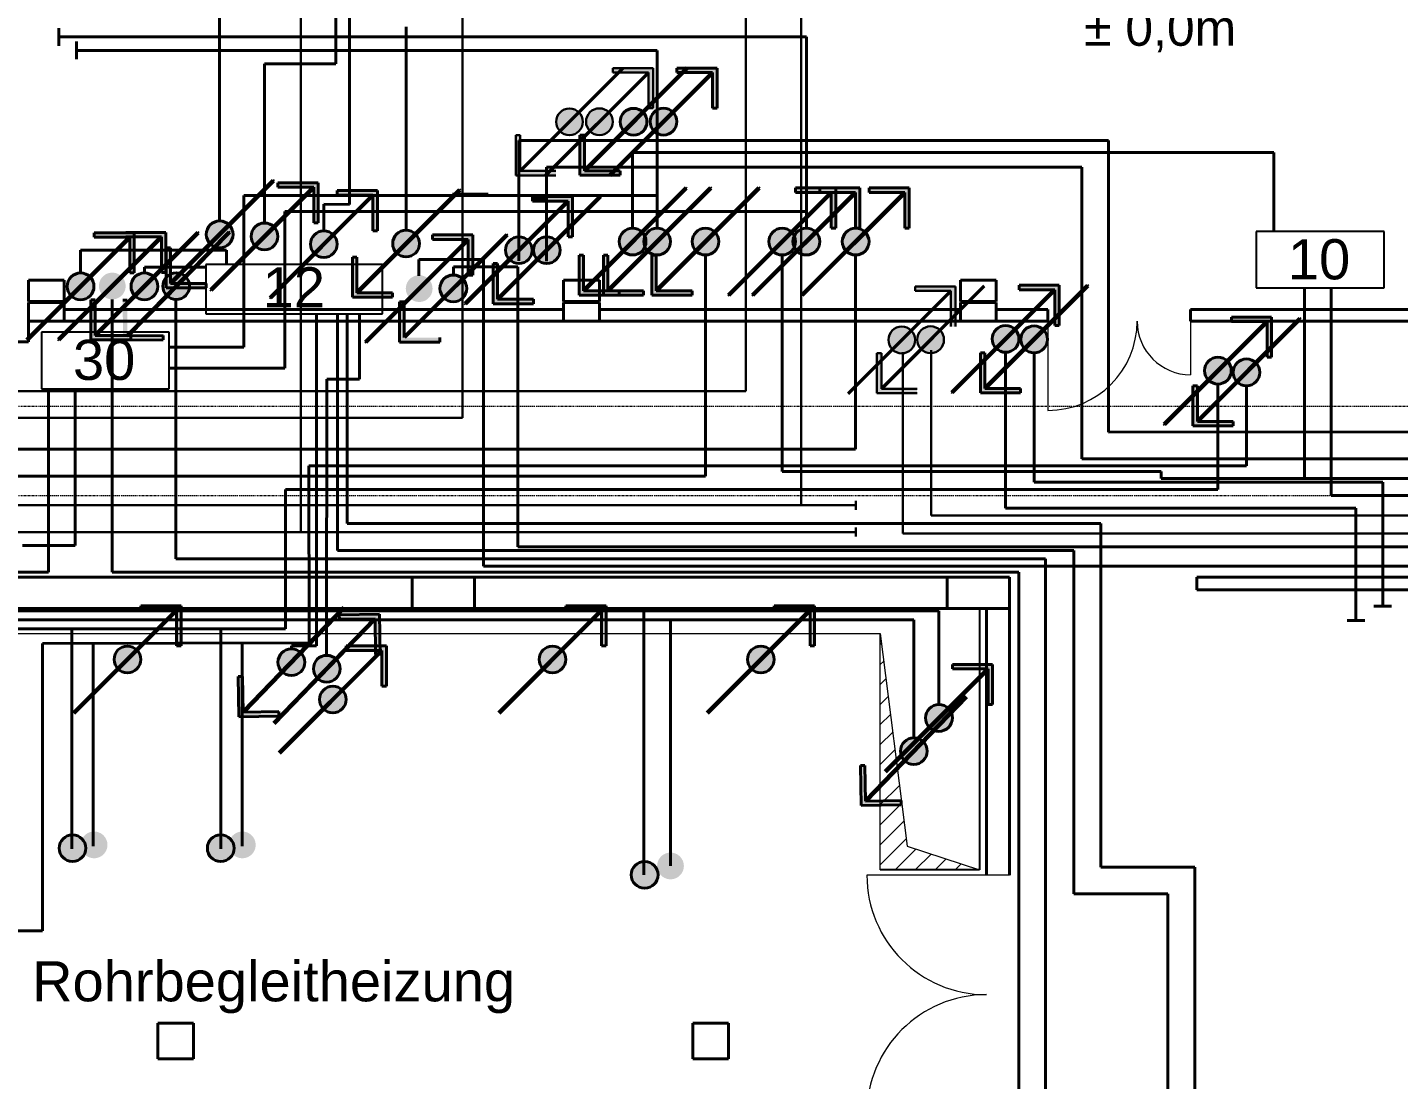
# Model space of a CAD drawing. Header units: millimetres. Extents: x 10546 to 220412, y -33380 to 110888.
# Drawn here: x 166350 to 181723, y 64345 to 76141 of the extents above; entities that cross this region are included whole.
import ezdxf

# ---------------------------------------------------------------- set-up
doc = ezdxf.new("R2010")
doc.units = ezdxf.units.MM
doc.linetypes.add('ACAD_ISO03W100', pattern=[30, 12, -18])
for name, color, linetype, lineweight in [('A03_Türen', 253, 'Continuous', 20), ('A0_Grundriß', 7, 'Continuous', 40), ('A0_Grundriß_Versorgungskanal', 253, 'Continuous', 20), ('Heiz Wasser +35 Prozess R', 30, 'Continuous', 40), ('Heiz Wasser +45 Prozess V', 1, 'Continuous', 40), ('Heiz Wasser +50 -Heizkörper Rücklauff', 241, 'Continuous', 30), ('Heiz Wasser +60 -Heizkörper Vorlauf', 6, 'Continuous', 30), ('Heiz Wasser +70 Klima R (luftung)', 242, 'Continuous', 40), ('Heiz Wasser +70 Prozess R', 242, 'Continuous', 40), ('Heiz Wasser +90 Klima V (luftung)', 22, 'Continuous', 40), ('Heiz Wasser +90 Prozess V', 41, 'Continuous', 40)]:
    doc.layers.add(name, color=color, linetype=linetype, lineweight=lineweight)
doc.layers.add('A06_Text', color=7, linetype='Continuous')
doc.styles.get("Standard").update_dxf_attribs({"font": 'arial.ttf'})

msp = doc.modelspace()

# ---------------------------------------------------------------- hatches: boundary and pattern name
at = {"layer": 'Heiz Wasser +35 Prozess R'}
h = msp.add_hatch(color=256, dxfattribs=at)
h.dxf.hatch_style = 1
h.paths.add_polyline_path([(169572, 73600, -0.023583), (169562, 73610), (169067, 73115), (169077, 73105)])
h.paths.add_polyline_path([(170274, 74312), (169824, 74312), (169824, 74262), (170224, 74262), (170224, 73862), (170274, 73862)])
h.paths.add_polyline_path([(170224, 74262), (170214, 74262), (169774, 73822, -0.023583), (169784, 73812), (170224, 74252)])
h = msp.add_hatch(color=256, dxfattribs=at)
h.dxf.hatch_style = 1
h.paths.add_polyline_path([(167200, 73131, -0.023583), (167190, 73141), (166695, 72646), (166705, 72636)])
h.paths.add_polyline_path([(167852, 73793), (167852, 73393), (167902, 73393), (167902, 73843), (167452, 73843), (167452, 73793)])
h.paths.add_polyline_path([(167842, 73793), (167402, 73353, -0.023583), (167412, 73343), (167852, 73783), (167852, 73793)])
h = msp.add_hatch(color=256, dxfattribs=at)
h.dxf.hatch_style = 1
h.paths.add_polyline_path([(169823, 73711, 0.198912), (169779, 73817), (169567, 73605, 0.668179)])
h.paths.add_polyline_path([(169779, 73817, 0.668179), (169523, 73711, 0.198912), (169567, 73605)])
h = msp.add_hatch(color=256, dxfattribs=at)
h.dxf.hatch_style = 1
h.paths.add_polyline_path([(170641, 73102, -0.023583), (170631, 73112), (170136, 72617), (170146, 72607)])
h.paths.add_polyline_path([(171293, 73764), (171293, 73364), (171343, 73364), (171343, 73814), (170893, 73814), (170893, 73764)])
h.paths.add_polyline_path([(171283, 73764), (170843, 73324, -0.023583), (170853, 73314), (171293, 73754), (171293, 73764)])
h = msp.add_hatch(color=256, dxfattribs=at)
h.dxf.hatch_style = 1
h.paths.add_polyline_path([(167451, 73242, 0.198912), (167407, 73348), (167195, 73136, 0.668179)])
h.paths.add_polyline_path([(167407, 73348, 0.668179), (167151, 73242, 0.198912), (167195, 73136)])
h = msp.add_hatch(color=256, dxfattribs=at)
h.dxf.hatch_style = 1
h.paths.add_polyline_path([(170892, 73213, 0.198912), (170848, 73319), (170636, 73107, 0.668179)])
h.paths.add_polyline_path([(170848, 73319, 0.668179), (170592, 73213, 0.198912), (170636, 73107)])
h = msp.add_hatch(color=256, dxfattribs=at)
h.dxf.hatch_style = 1
h.paths.add_polyline_path([(179597, 72182, -0.023583), (179587, 72192), (179092, 71697), (179102, 71687)])
h.paths.add_polyline_path([(180249, 72844), (180249, 72444), (180299, 72444), (180299, 72894), (179849, 72894), (179849, 72844)])
h.paths.add_polyline_path([(180239, 72844), (179799, 72404, -0.023583), (179809, 72394), (180249, 72834), (180249, 72844)])
h = msp.add_hatch(color=256, dxfattribs=at)
h.dxf.hatch_style = 1
h.paths.add_polyline_path([(179848, 72293, 0.198912), (179804, 72399), (179592, 72187, 0.668179)])
h.paths.add_polyline_path([(179804, 72399, 0.668179), (179548, 72293, 0.198912), (179592, 72187)])
h = msp.add_hatch(color=256, dxfattribs=at)
h.dxf.hatch_style = 1
h.paths.add_polyline_path([(167370, 68944, -0.023583), (167360, 68954), (166865, 68459), (166875, 68449)])
h.paths.add_polyline_path([(168022, 69606), (168022, 69206), (168072, 69206), (168072, 69656), (167622, 69656), (167622, 69606)])
h.paths.add_polyline_path([(168012, 69606), (167572, 69166, -0.023583), (167582, 69156), (168022, 69596), (168022, 69606)])
h = msp.add_hatch(color=256, dxfattribs=at)
h.dxf.hatch_style = 1
h.paths.add_polyline_path([(172137, 68944, -0.023583), (172127, 68954), (171631, 68459), (171641, 68449)])
h.paths.add_polyline_path([(172788, 69606), (172788, 69206), (172838, 69206), (172838, 69656), (172388, 69656), (172388, 69606)])
h.paths.add_polyline_path([(172778, 69606), (172338, 69166, -0.023583), (172348, 69156), (172788, 69596), (172788, 69606)])
h = msp.add_hatch(color=256, dxfattribs=at)
h.dxf.hatch_style = 1
h.paths.add_polyline_path([(174472, 68944, -0.023583), (174462, 68954), (173967, 68459), (173977, 68449)])
h.paths.add_polyline_path([(175124, 69606), (175124, 69206), (175174, 69206), (175174, 69656), (174724, 69656), (174724, 69606)])
h.paths.add_polyline_path([(175114, 69606), (174674, 69166, -0.023583), (174684, 69156), (175124, 69596), (175124, 69606)])
h = msp.add_hatch(color=256, dxfattribs=at)
h.dxf.hatch_style = 1
h.paths.add_polyline_path([(169408, 69137, -0.023583), (169418, 69127), (169905, 69631), (169894, 69641)])
h.paths.add_polyline_path([(168768, 68464), (168761, 68864), (168711, 68863), (168719, 68413), (169169, 68421), (169168, 68471)])
h.paths.add_polyline_path([(168778, 68464), (169210, 68912, -0.023583), (169200, 68922), (168768, 68474), (168768, 68464)])
h = msp.add_hatch(color=256, dxfattribs=at)
h.dxf.hatch_style = 1
h.paths.add_polyline_path([(167621, 69055, 0.198912), (167577, 69161), (167365, 68949, 0.668179)])
h.paths.add_polyline_path([(167577, 69161, 0.668179), (167321, 69055, 0.198912), (167365, 68949)])
h = msp.add_hatch(color=256, dxfattribs=at)
h.dxf.hatch_style = 1
h.paths.add_polyline_path([(169673, 68495, -0.023583), (169663, 68505), (169168, 68010), (169178, 68000)])
h.paths.add_polyline_path([(170325, 69157), (170325, 68757), (170375, 68757), (170375, 69207), (169925, 69207), (169925, 69157)])
h.paths.add_polyline_path([(170315, 69157), (169875, 68717, -0.023583), (169885, 68707), (170325, 69147), (170325, 69157)])
h = msp.add_hatch(color=256, dxfattribs=at)
h.dxf.hatch_style = 1
h.paths.add_polyline_path([(172387, 69055, 0.198912), (172344, 69161), (172131, 68949, 0.668179)])
h.paths.add_polyline_path([(172344, 69161, 0.668179), (172087, 69055, 0.198912), (172131, 68949)])
h = msp.add_hatch(color=256, dxfattribs=at)
h.dxf.hatch_style = 1
h.paths.add_polyline_path([(174723, 69055, 0.198912), (174679, 69161), (174467, 68949, 0.668179)])
h.paths.add_polyline_path([(174679, 69161, 0.668179), (174423, 69055, 0.198912), (174467, 68949)])
h = msp.add_hatch(color=256, dxfattribs=at)
h.dxf.hatch_style = 1
h.paths.add_polyline_path([(169159, 69022, 0.198912), (169205, 68917), (169413, 69132, 0.668179)])
h.paths.add_polyline_path([(169205, 68917, 0.668179), (169459, 69027, 0.198912), (169413, 69132)])
h = msp.add_hatch(color=256, dxfattribs=at)
h.dxf.hatch_style = 1
h.paths.add_polyline_path([(176469, 68288, -0.023583), (176459, 68298), (175964, 67803), (175974, 67793)])
h.paths.add_polyline_path([(177121, 68950), (177121, 68550), (177171, 68550), (177171, 69000), (176721, 69000), (176721, 68950)])
h.paths.add_polyline_path([(177111, 68950), (176671, 68510, -0.023583), (176681, 68500), (177121, 68940), (177121, 68950)])
h = msp.add_hatch(color=256, dxfattribs=at)
h.dxf.hatch_style = 1
h.paths.add_polyline_path([(169924, 68606, 0.198912), (169880, 68712), (169668, 68500, 0.668179)])
h.paths.add_polyline_path([(169880, 68712, 0.668179), (169624, 68606, 0.198912), (169668, 68500)])
h = msp.add_hatch(color=256, dxfattribs=at)
h.dxf.hatch_style = 1
h.paths.add_polyline_path([(176720, 68399, 0.198912), (176676, 68505), (176464, 68293, 0.668179)])
h.paths.add_polyline_path([(176676, 68505, 0.668179), (176420, 68399, 0.198912), (176464, 68293)])
h = msp.add_hatch(color=256, dxfattribs=at)
h.dxf.hatch_style = 1
h.paths.add_polyline_path([(166705, 66939, 0.198912), (166749, 66833), (166961, 67045, 0.668179)])
h.paths.add_polyline_path([(166749, 66833, 0.668179), (167005, 66939, 0.198912), (166961, 67045)])
h = msp.add_hatch(color=256, dxfattribs=at)
h.dxf.hatch_style = 1
h.paths.add_polyline_path([(168367, 66939, 0.198912), (168411, 66833), (168623, 67045, 0.668179)])
h.paths.add_polyline_path([(168411, 66833, 0.668179), (168667, 66939, 0.198912), (168623, 67045)])
h = msp.add_hatch(color=256, dxfattribs=at)
h.dxf.hatch_style = 1
h.paths.add_polyline_path([(173120, 66640, 0.198912), (173164, 66534), (173376, 66746, 0.668179)])
h.paths.add_polyline_path([(173164, 66534, 0.668179), (173420, 66640, 0.198912), (173376, 66746)])
at = {"layer": 'Heiz Wasser +45 Prozess V'}
h = msp.add_hatch(color=256, dxfattribs=at)
h.dxf.hatch_style = 1
h.paths.add_polyline_path([(170695, 73829, -0.023583), (170705, 73819), (171201, 74314), (171191, 74324)])
h.paths.add_polyline_path([(170044, 73167), (170044, 73567), (169994, 73567), (169994, 73117), (170444, 73117), (170444, 73167)])
h.paths.add_polyline_path([(170054, 73167), (170494, 73607, -0.023583), (170484, 73617), (170044, 73177), (170044, 73167)])
h = msp.add_hatch(color=256, dxfattribs=at)
h.dxf.hatch_style = 1
h.paths.add_polyline_path([(168118, 73352, -0.023583), (168128, 73342), (168619, 73841), (168609, 73851)])
h.paths.add_polyline_path([(167471, 72685), (167468, 73085), (167418, 73085), (167421, 72635), (167871, 72638), (167871, 72688)])
h.paths.add_polyline_path([(167481, 72685), (167918, 73129, -0.023583), (167907, 73139), (167471, 72695), (167471, 72685)])
h = msp.add_hatch(color=256, dxfattribs=at)
h.dxf.hatch_style = 1
h.paths.add_polyline_path([(170445, 73718, 0.198912), (170488, 73612), (170701, 73824, 0.668179)])
h.paths.add_polyline_path([(170488, 73612, 0.668179), (170745, 73718, 0.198912), (170701, 73824)])
h = msp.add_hatch(color=256, dxfattribs=at)
h.dxf.hatch_style = 1
h.paths.add_polyline_path([(171225, 73326, -0.023583), (171235, 73316), (171731, 73811), (171721, 73821)])
h.paths.add_polyline_path([(170523, 72614), (170973, 72614), (170973, 72664), (170573, 72664), (170573, 73064), (170523, 73064)])
h.paths.add_polyline_path([(170573, 72664), (170583, 72664), (171024, 73104, -0.023583), (171014, 73114), (170573, 72674)])
h = msp.add_hatch(color=256, dxfattribs=at)
h.dxf.hatch_style = 1
h.paths.add_polyline_path([(167868, 73239, 0.198912), (167912, 73133), (168123, 73347, 0.668179)])
h.paths.add_polyline_path([(167912, 73133, 0.668179), (168168, 73241, 0.198912), (168123, 73347)])
h = msp.add_hatch(color=256, dxfattribs=at)
h.dxf.hatch_style = 1
h.paths.add_polyline_path([(170975, 73215, 0.198912), (171018, 73109), (171231, 73321, 0.668179)])
h.paths.add_polyline_path([(171018, 73109, 0.668179), (171275, 73215, 0.198912), (171231, 73321)])
h = msp.add_hatch(color=256, dxfattribs=at)
h.dxf.hatch_style = 1
h.paths.add_polyline_path([(180119, 72385, -0.023583), (180129, 72375), (180624, 72870), (180614, 72880)])
h.paths.add_polyline_path([(179417, 71673), (179867, 71673), (179867, 71723), (179467, 71723), (179467, 72123), (179417, 72123)])
h.paths.add_polyline_path([(179467, 71723), (179477, 71723), (179917, 72163, -0.023583), (179907, 72173), (179467, 71733)])
h = msp.add_hatch(color=256, dxfattribs=at)
h.dxf.hatch_style = 1
h.paths.add_polyline_path([(179868, 72274, 0.198912), (179912, 72168), (180124, 72380, 0.668179)])
h.paths.add_polyline_path([(179912, 72168, 0.668179), (180168, 72274, 0.198912), (180124, 72380)])
h = msp.add_hatch(color=256, dxfattribs=at)
h.dxf.hatch_style = 1
h.paths.add_polyline_path([(169607, 68839, -0.023583), (169596, 68849), (169110, 68345), (169120, 68335)])
h.paths.add_polyline_path([(170247, 69512), (170254, 69112), (170304, 69113), (170296, 69563), (169846, 69555), (169847, 69505)])
h.paths.add_polyline_path([(170237, 69512), (169805, 69064, -0.023583), (169815, 69054), (170247, 69502), (170247, 69512)])
h = msp.add_hatch(color=256, dxfattribs=at)
h.dxf.hatch_style = 1
h.paths.add_polyline_path([(169856, 68954, 0.198912), (169810, 69059), (169601, 68844, 0.668179)])
h.paths.add_polyline_path([(169810, 69059, 0.668179), (169556, 68949, 0.198912), (169601, 68844)])
h = msp.add_hatch(color=256, dxfattribs=at)
h.dxf.hatch_style = 1
h.paths.add_polyline_path([(176387, 68140, -0.023583), (176397, 68130), (176884, 68634), (176873, 68643)])
h.paths.add_polyline_path([(175747, 67467), (175740, 67866), (175690, 67866), (175698, 67416), (176148, 67424), (176147, 67474)])
h.paths.add_polyline_path([(175757, 67467), (176189, 67914, -0.023583), (176179, 67924), (175747, 67477), (175747, 67467)])
h = msp.add_hatch(color=256, dxfattribs=at)
h.dxf.hatch_style = 1
h.paths.add_polyline_path([(176138, 68024, 0.198912), (176184, 67919), (176392, 68135, 0.668179)])
h.paths.add_polyline_path([(176184, 67919, 0.668179), (176438, 68030, 0.198912), (176392, 68135)])
h = msp.add_hatch(color=256, dxfattribs=at)
h.dxf.hatch_style = 1
h.paths.add_polyline_path([(166947, 66976, 0.198912), (166991, 66870), (167203, 67082, 0.668179)])
h.paths.add_polyline_path([(166991, 66870, 0.668179), (167247, 66976, 0.198912), (167203, 67082)])
h = msp.add_hatch(color=256, dxfattribs=at)
h.dxf.hatch_style = 1
h.paths.add_polyline_path([(168609, 66976, 0.198912), (168653, 66870), (168865, 67082, 0.668179)])
h.paths.add_polyline_path([(168653, 66870, 0.668179), (168909, 66976, 0.198912), (168865, 67082)])
h = msp.add_hatch(color=256, dxfattribs=at)
h.dxf.hatch_style = 1
h.paths.add_polyline_path([(173410, 66740, 0.198912), (173454, 66634), (173666, 66846, 0.668179)])
h.paths.add_polyline_path([(173454, 66634, 0.668179), (173710, 66740, 0.198912), (173666, 66846)])
at = {"layer": 'Heiz Wasser +50 -Heizkörper Rücklauff'}
h = msp.add_hatch(color=256, dxfattribs=at)
h.dxf.hatch_style = 1
h.paths.add_polyline_path([(172662, 74973, -0.023583), (172652, 74983), (172156, 74488), (172166, 74478)])
h.paths.add_polyline_path([(173364, 75685), (172914, 75685), (172914, 75635), (173314, 75635), (173314, 75235), (173364, 75235)])
h.paths.add_polyline_path([(173314, 75635), (173304, 75635), (172863, 75195, -0.023583), (172873, 75185), (173314, 75625)])
h = msp.add_hatch(color=256, dxfattribs=at)
h.dxf.hatch_style = 1
h.paths.add_polyline_path([(172913, 75084, 0.198912), (172869, 75190), (172656, 74978, 0.668179)])
h.paths.add_polyline_path([(172869, 75190, 0.668179), (172613, 75084, 0.198912), (172656, 74978)])
h = msp.add_hatch(color=256, dxfattribs=at)
h.dxf.hatch_style = 1
h.paths.add_polyline_path([(176052, 72526, -0.023583), (176042, 72536), (175547, 72041), (175557, 72031)])
h.paths.add_polyline_path([(176754, 73238), (176304, 73238), (176304, 73188), (176704, 73188), (176704, 72788), (176754, 72788)])
h.paths.add_polyline_path([(176704, 73188), (176694, 73188), (176254, 72748, -0.023583), (176264, 72738), (176704, 73178)])
h = msp.add_hatch(color=256, dxfattribs=at)
h.dxf.hatch_style = 1
h.paths.add_polyline_path([(176303, 72637, 0.198912), (176259, 72743), (176047, 72531, 0.668179)])
h.paths.add_polyline_path([(176259, 72743, 0.668179), (176003, 72637, 0.198912), (176047, 72531)])
at = {"layer": 'Heiz Wasser +60 -Heizkörper Vorlauf'}
h = msp.add_hatch(color=256, dxfattribs=at)
h.dxf.hatch_style = 1
h.paths.add_polyline_path([(172528, 75194, -0.023583), (172538, 75184), (173033, 75679), (173023, 75689)])
h.paths.add_polyline_path([(171876, 74532), (171876, 74932), (171826, 74932), (171826, 74482), (172276, 74482), (172276, 74532)])
h.paths.add_polyline_path([(171886, 74532), (172326, 74972, -0.023583), (172316, 74982), (171876, 74542), (171876, 74532)])
h = msp.add_hatch(color=256, dxfattribs=at)
h.dxf.hatch_style = 1
h.paths.add_polyline_path([(172277, 75083, 0.198912), (172321, 74977), (172533, 75189, 0.668179)])
h.paths.add_polyline_path([(172321, 74977, 0.668179), (172577, 75083, 0.198912), (172533, 75189)])
h = msp.add_hatch(color=256, dxfattribs=at)
h.dxf.hatch_style = 1
h.paths.add_polyline_path([(176577, 72751, -0.023583), (176587, 72741), (177082, 73236), (177072, 73246)])
h.paths.add_polyline_path([(175925, 72089), (175925, 72489), (175875, 72489), (175875, 72039), (176325, 72039), (176325, 72089)])
h.paths.add_polyline_path([(175935, 72089), (176375, 72529, -0.023583), (176365, 72539), (175925, 72099), (175925, 72089)])
h = msp.add_hatch(color=256, dxfattribs=at)
h.dxf.hatch_style = 1
h.paths.add_polyline_path([(176326, 72640, 0.198912), (176370, 72534), (176582, 72746, 0.668179)])
h.paths.add_polyline_path([(176370, 72534, 0.668179), (176626, 72640, 0.198912), (176582, 72746)])
at = {"layer": 'Heiz Wasser +70 Klima R (luftung)'}
h = msp.add_hatch(color=256, dxfattribs=at)
h.dxf.hatch_style = 1
h.paths.add_polyline_path([(174711, 73629, -0.023583), (174701, 73639), (174206, 73144), (174216, 73134)])
h.paths.add_polyline_path([(175363, 74291), (175363, 73891), (175413, 73891), (175413, 74341), (174963, 74341), (174963, 74291)])
h.paths.add_polyline_path([(175353, 74291), (174913, 73851, -0.023583), (174923, 73841), (175363, 74281), (175363, 74291)])
h = msp.add_hatch(color=256, dxfattribs=at)
h.dxf.hatch_style = 1
h.paths.add_polyline_path([(174982, 73629, -0.023583), (174972, 73639), (174477, 73144), (174487, 73134)])
h.paths.add_polyline_path([(175634, 74291), (175634, 73891), (175684, 73891), (175684, 74341), (175234, 74341), (175234, 74291)])
h.paths.add_polyline_path([(175624, 74291), (175184, 73851, -0.023583), (175194, 73841), (175634, 74281), (175634, 74291)])
h = msp.add_hatch(color=256, dxfattribs=at)
h.dxf.hatch_style = 1
h.paths.add_polyline_path([(175535, 73629, -0.023583), (175525, 73639), (175030, 73144), (175040, 73134)])
h.paths.add_polyline_path([(176187, 74291), (176187, 73891), (176237, 73891), (176237, 74341), (175787, 74341), (175787, 74291)])
h.paths.add_polyline_path([(176177, 74291), (175737, 73851, -0.023583), (175747, 73841), (176187, 74281), (176187, 74291)])
h = msp.add_hatch(color=256, dxfattribs=at)
h.dxf.hatch_style = 1
h.paths.add_polyline_path([(174962, 73740, 0.198912), (174918, 73846), (174706, 73634, 0.668179)])
h.paths.add_polyline_path([(174918, 73846, 0.668179), (174662, 73740, 0.198912), (174706, 73634)])
h = msp.add_hatch(color=256, dxfattribs=at)
h.dxf.hatch_style = 1
h.paths.add_polyline_path([(175233, 73740, 0.198912), (175189, 73846), (174977, 73634, 0.668179)])
h.paths.add_polyline_path([(175189, 73846, 0.668179), (174933, 73740, 0.198912), (174977, 73634)])
h = msp.add_hatch(color=256, dxfattribs=at)
h.dxf.hatch_style = 1
h.paths.add_polyline_path([(175786, 73740, 0.198912), (175742, 73846), (175530, 73634, 0.668179)])
h.paths.add_polyline_path([(175742, 73846, 0.668179), (175486, 73740, 0.198912), (175530, 73634)])
at = {"layer": 'Heiz Wasser +70 Prozess R'}
h = msp.add_hatch(color=256, dxfattribs=at)
h.dxf.hatch_style = 1
h.paths.add_polyline_path([(173380, 74974, -0.023583), (173370, 74984), (172875, 74489), (172885, 74479)])
h.paths.add_polyline_path([(174082, 75686), (173632, 75686), (173632, 75636), (174032, 75636), (174032, 75236), (174082, 75236)])
h.paths.add_polyline_path([(174032, 75636), (174022, 75636), (173582, 75196, -0.023583), (173592, 75186), (174032, 75626)])
h = msp.add_hatch(color=256, dxfattribs=at)
h.dxf.hatch_style = 1
h.paths.add_polyline_path([(173631, 75085, 0.198912), (173587, 75191), (173375, 74979, 0.668179)])
h.paths.add_polyline_path([(173587, 75191, 0.668179), (173331, 75085, 0.198912), (173375, 74979)])
h = msp.add_hatch(color=256, dxfattribs=at)
h.dxf.hatch_style = 1
h.paths.add_polyline_path([(168908, 73687, -0.023583), (168898, 73697), (168402, 73202), (168412, 73192)])
h.paths.add_polyline_path([(169609, 74399), (169159, 74399), (169159, 74349), (169559, 74349), (169559, 73949), (169609, 73949)])
h.paths.add_polyline_path([(169559, 74349), (169549, 74349), (169109, 73909, -0.023583), (169119, 73899), (169559, 74339)])
h = msp.add_hatch(color=256, dxfattribs=at)
h.dxf.hatch_style = 1
h.paths.add_polyline_path([(171759, 73533, -0.023583), (171749, 73543), (171254, 73048), (171264, 73038)])
h.paths.add_polyline_path([(172411, 74195), (172411, 73795), (172461, 73795), (172461, 74245), (172011, 74245), (172011, 74195)])
h.paths.add_polyline_path([(172401, 74195), (171961, 73755, -0.023583), (171971, 73745), (172411, 74185), (172411, 74195)])
h = msp.add_hatch(color=256, dxfattribs=at)
h.dxf.hatch_style = 1
h.paths.add_polyline_path([(169158, 73798, 0.198912), (169115, 73904), (168902, 73692, 0.668179)])
h.paths.add_polyline_path([(169115, 73904, 0.668179), (168858, 73798, 0.198912), (168902, 73692)])
h = msp.add_hatch(color=256, dxfattribs=at)
h.dxf.hatch_style = 1
h.paths.add_polyline_path([(166845, 73127, -0.023583), (166835, 73137), (166340, 72642), (166350, 72632)])
h.paths.add_polyline_path([(167497, 73789), (167497, 73389), (167547, 73389), (167547, 73839), (167097, 73839), (167097, 73789)])
h.paths.add_polyline_path([(167487, 73789), (167047, 73349, -0.023583), (167057, 73339), (167497, 73779), (167497, 73789)])
h = msp.add_hatch(color=256, dxfattribs=at)
h.dxf.hatch_style = 1
h.paths.add_polyline_path([(172010, 73644, 0.198912), (171966, 73750), (171754, 73538, 0.668179)])
h.paths.add_polyline_path([(171966, 73750, 0.668179), (171710, 73644, 0.198912), (171754, 73538)])
h = msp.add_hatch(color=256, dxfattribs=at)
h.dxf.hatch_style = 1
h.paths.add_polyline_path([(167096, 73238, 0.198912), (167052, 73344), (166840, 73132, 0.668179)])
h.paths.add_polyline_path([(167052, 73344, 0.668179), (166796, 73238, 0.198912), (166840, 73132)])
h = msp.add_hatch(color=256, dxfattribs=at)
h.dxf.hatch_style = 1
h.paths.add_polyline_path([(177216, 72538, -0.023583), (177206, 72548), (176711, 72053), (176721, 72043)])
h.paths.add_polyline_path([(177868, 73200), (177868, 72800), (177918, 72800), (177918, 73250), (177468, 73250), (177468, 73200)])
h.paths.add_polyline_path([(177858, 73200), (177418, 72760, -0.023583), (177428, 72750), (177868, 73190), (177868, 73200)])
h = msp.add_hatch(color=256, dxfattribs=at)
h.dxf.hatch_style = 1
h.paths.add_polyline_path([(177467, 72649, 0.198912), (177423, 72755), (177211, 72543, 0.668179)])
h.paths.add_polyline_path([(177423, 72755, 0.668179), (177167, 72649, 0.198912), (177211, 72543)])
at = {"layer": 'Heiz Wasser +90 Klima V (luftung)'}
h = msp.add_hatch(color=256, dxfattribs=at)
h.dxf.hatch_style = 1
h.paths.add_polyline_path([(173236, 73851, -0.023583), (173246, 73841), (173741, 74336), (173731, 74346)])
h.paths.add_polyline_path([(172534, 73139), (172984, 73139), (172984, 73189), (172584, 73189), (172584, 73589), (172534, 73589)])
h.paths.add_polyline_path([(172584, 73189), (172594, 73189), (173034, 73629, -0.023583), (173024, 73639), (172584, 73199)])
h = msp.add_hatch(color=256, dxfattribs=at)
h.dxf.hatch_style = 1
h.paths.add_polyline_path([(173511, 73851, -0.023583), (173521, 73841), (174016, 74336), (174006, 74346)])
h.paths.add_polyline_path([(172809, 73139), (173259, 73139), (173259, 73189), (172859, 73189), (172859, 73589), (172809, 73589)])
h.paths.add_polyline_path([(172859, 73189), (172869, 73189), (173310, 73629, -0.023583), (173300, 73639), (172859, 73199)])
h = msp.add_hatch(color=256, dxfattribs=at)
h.dxf.hatch_style = 1
h.paths.add_polyline_path([(174053, 73851, -0.023583), (174063, 73841), (174558, 74336), (174548, 74346)])
h.paths.add_polyline_path([(173351, 73139), (173801, 73139), (173801, 73189), (173401, 73189), (173401, 73589), (173351, 73589)])
h.paths.add_polyline_path([(173401, 73189), (173411, 73189), (173851, 73629, -0.023583), (173841, 73639), (173401, 73199)])
h = msp.add_hatch(color=256, dxfattribs=at)
h.dxf.hatch_style = 1
h.paths.add_polyline_path([(172985, 73740, 0.198912), (173029, 73634), (173241, 73846, 0.668179)])
h.paths.add_polyline_path([(173029, 73634, 0.668179), (173285, 73740, 0.198912), (173241, 73846)])
h = msp.add_hatch(color=256, dxfattribs=at)
h.dxf.hatch_style = 1
h.paths.add_polyline_path([(173260, 73740, 0.198912), (173304, 73634), (173517, 73846, 0.668179)])
h.paths.add_polyline_path([(173304, 73634, 0.668179), (173560, 73740, 0.198912), (173517, 73846)])
h = msp.add_hatch(color=256, dxfattribs=at)
h.dxf.hatch_style = 1
h.paths.add_polyline_path([(173802, 73740, 0.198912), (173846, 73634), (174058, 73846, 0.668179)])
h.paths.add_polyline_path([(173846, 73634, 0.668179), (174102, 73740, 0.198912), (174058, 73846)])
at = {"layer": 'Heiz Wasser +90 Prozess V'}
h = msp.add_hatch(color=256, dxfattribs=at)
h.dxf.hatch_style = 1
h.paths.add_polyline_path([(173247, 75195, -0.023583), (173257, 75185), (173752, 75680), (173742, 75690)])
h.paths.add_polyline_path([(172595, 74533), (172595, 74933), (172545, 74933), (172545, 74483), (172995, 74483), (172995, 74533)])
h.paths.add_polyline_path([(172605, 74533), (173045, 74973, -0.023583), (173035, 74983), (172595, 74543), (172595, 74533)])
h = msp.add_hatch(color=256, dxfattribs=at)
h.dxf.hatch_style = 1
h.paths.add_polyline_path([(172996, 75084, 0.198912), (173040, 74978), (173252, 75190, 0.668179)])
h.paths.add_polyline_path([(173040, 74978, 0.668179), (173296, 75084, 0.198912), (173252, 75190)])
h = msp.add_hatch(color=256, dxfattribs=at)
h.dxf.hatch_style = 1
h.paths.add_polyline_path([(168606, 73932, -0.023583), (168616, 73922), (169111, 74417), (169101, 74427)])
h.paths.add_polyline_path([(167954, 73270), (167954, 73670), (167904, 73670), (167904, 73220), (168354, 73220), (168354, 73270)])
h.paths.add_polyline_path([(167964, 73270), (168404, 73710, -0.023583), (168394, 73720), (167954, 73280), (167954, 73270)])
h = msp.add_hatch(color=256, dxfattribs=at)
h.dxf.hatch_style = 1
h.paths.add_polyline_path([(172274, 73755, -0.023583), (172284, 73745), (172779, 74240), (172769, 74250)])
h.paths.add_polyline_path([(171572, 73043), (172022, 73043), (172022, 73093), (171622, 73093), (171622, 73493), (171572, 73493)])
h.paths.add_polyline_path([(171622, 73093), (171632, 73093), (172072, 73534, -0.023583), (172062, 73544), (171622, 73103)])
h = msp.add_hatch(color=256, dxfattribs=at)
h.dxf.hatch_style = 1
h.paths.add_polyline_path([(168355, 73821, 0.198912), (168399, 73715), (168611, 73927, 0.668179)])
h.paths.add_polyline_path([(168399, 73715, 0.668179), (168655, 73821, 0.198912), (168611, 73927)])
h = msp.add_hatch(color=256, dxfattribs=at)
h.dxf.hatch_style = 1
h.paths.add_polyline_path([(167762, 73349, -0.023583), (167772, 73339), (168267, 73834), (168257, 73844)])
h.paths.add_polyline_path([(167110, 72687), (167110, 73087), (167060, 73087), (167060, 72637), (167510, 72637), (167510, 72687)])
h.paths.add_polyline_path([(167120, 72687), (167560, 73127, -0.023583), (167550, 73137), (167110, 72697), (167110, 72687)])
h = msp.add_hatch(color=256, dxfattribs=at)
h.dxf.hatch_style = 1
h.paths.add_polyline_path([(172023, 73644, 0.198912), (172067, 73538), (172279, 73751, 0.668179)])
h.paths.add_polyline_path([(172067, 73538, 0.668179), (172323, 73644, 0.198912), (172279, 73751)])
h = msp.add_hatch(color=256, dxfattribs=at)
h.dxf.hatch_style = 1
h.paths.add_polyline_path([(167511, 73238, 0.198912), (167555, 73132), (167767, 73344, 0.668179)])
h.paths.add_polyline_path([(167555, 73132, 0.668179), (167811, 73238, 0.198912), (167767, 73344)])
h = msp.add_hatch(color=256, dxfattribs=at)
h.dxf.hatch_style = 1
h.paths.add_polyline_path([(177738, 72755, -0.023583), (177748, 72745), (178243, 73240), (178233, 73250)])
h.paths.add_polyline_path([(177036, 72043), (177486, 72043), (177486, 72093), (177086, 72093), (177086, 72493), (177036, 72493)])
h.paths.add_polyline_path([(177086, 72093), (177096, 72093), (177536, 72533, -0.023583), (177526, 72543), (177086, 72103)])
h = msp.add_hatch(color=256, dxfattribs=at)
h.dxf.hatch_style = 1
h.paths.add_polyline_path([(177487, 72644, 0.198912), (177531, 72538), (177743, 72750, 0.668179)])
h.paths.add_polyline_path([(177531, 72538, 0.668179), (177787, 72644, 0.198912), (177743, 72750)])

# ---------------------------------------------------------------- linework, layer by layer
at = {"layer": 'A03_Türen'}
for p, q in [((177792, 72977), (177792, 71847)), ((179392, 72977), (179392, 72247)), ((177362, 66637), (175762, 66637))]:
    msp.add_line(p, q, dxfattribs=at)
for centre, radius, start, end in [((177792, 72847), 1000, 270, 0), ((179392, 72847), 600, 180, 270), ((177102, 66637), 1340, 180, 270), ((177102, 63957), 1340, 90, 180)]:
    msp.add_arc(centre, radius, start, end, dxfattribs=at)
at = {"layer": 'A06_Text'}
for p, q in [((181561, 73854), (180128, 73854)), ((180128, 73854), (180128, 73220)), ((181561, 73220), (181561, 73854)), ((170332, 73484), (168351, 73484)), ((168351, 73484), (168351, 72929)), ((170332, 72929), (170332, 73484)), ((180128, 73220), (181561, 73220)), ((168351, 72929), (170332, 72929)), ((167939, 72726), (166506, 72726)), ((166506, 72726), (166506, 72091)), ((167939, 72091), (167939, 72726)), ((166506, 72091), (167939, 72091))]:
    msp.add_line(p, q, dxfattribs=at)
at = {"layer": 'A0_Grundriß'}
for p, q in [((166762, 73307), (166362, 73307)), ((166362, 73307), (166362, 73067)), ((166762, 73067), (166762, 73307)), ((172762, 73307), (172362, 73307)), ((172362, 73307), (172362, 73067)), ((172762, 73067), (172762, 73307)), ((177212, 73307), (176812, 73307)), ((176812, 73307), (176812, 73067)), ((177212, 73067), (177212, 73307)), ((166362, 73067), (166762, 73067)), ((166762, 73057), (166362, 73057)), ((166362, 73057), (166362, 72847)), ((166762, 72847), (166762, 73057)), ((172362, 73067), (172762, 73067)), ((172762, 73057), (172362, 73057)), ((172362, 73057), (172362, 72847)), ((172762, 72847), (172762, 73057)), ((176812, 73067), (177212, 73067)), ((177212, 73057), (176812, 73057)), ((176812, 73057), (176812, 72847)), ((177212, 72847), (177212, 73057)), ((166762, 72977), (172362, 72977)), ((172762, 72977), (176812, 72977)), ((177212, 72977), (177792, 72977)), ((177792, 72977), (177792, 72847)), ((179392, 72977), (182812, 72977)), ((179392, 72977), (179392, 72847)), ((166362, 72617), (166362, 72847)), ((166362, 72847), (166762, 72847)), ((166762, 72847), (177792, 72847)), ((172362, 72847), (172762, 72847)), ((176812, 72847), (177212, 72847)), ((179392, 72847), (191262, 72847)), ((166362, 72617), (160312, 72617)), ((176662, 69977), (156762, 69977)), ((171362, 69977), (170662, 69977)), ((170662, 69977), (170662, 69627)), ((171362, 69627), (171362, 69977)), ((177362, 69977), (176662, 69977)), ((176662, 69977), (176662, 69627)), ((177362, 69627), (177362, 69977)), ((179462, 69977), (179462, 69837)), ((188812, 69977), (179462, 69977)), ((179462, 69837), (182662, 69837)), ((159422, 69627), (176662, 69627)), ((170662, 69627), (171362, 69627)), ((176662, 69627), (177362, 69627)), ((177102, 69627), (177102, 66637)), ((177362, 69627), (177362, 66637)), ((168212, 64977), (167812, 64977)), ((167812, 64977), (167812, 64577)), ((168212, 64577), (168212, 64977)), ((174212, 64977), (173812, 64977)), ((173812, 64977), (173812, 64577)), ((174212, 64577), (174212, 64977)), ((167812, 64577), (168212, 64577)), ((173812, 64577), (174212, 64577))]:
    msp.add_line(p, q, dxfattribs=at)
at = {"layer": 'A0_Grundriß', "color": 253, "lineweight": 25}
for p, q in [((177024, 69627), (177024, 66695)), ((177024, 66695), (175912, 66695))]:
    msp.add_line(p, q, dxfattribs=at)
at = {"layer": 'A0_Grundriß', "color": 253, "lineweight": 15}
for p, q in [((158222, 69347), (175912, 69347)), ((175912, 66695), (175912, 69347)), ((175912, 69347), (176213, 66962)), ((176213, 66962), (177024, 66695))]:
    msp.add_line(p, q, dxfattribs=at)
at = {"layer": 'A0_Grundriß', "color": 253, "linetype": 'Continuous', "lineweight": 15}
for p, q in [((175912, 69223), (175926, 69237)), ((175912, 68998), (175951, 69037)), ((175912, 68774), (175976, 68838)), ((175912, 68549), (176001, 68639)), ((175912, 68325), (176026, 68439)), ((175912, 68100), (176052, 68240)), ((175912, 67876), (176077, 68041)), ((175912, 67651), (176102, 67841)), ((175912, 67427), (176127, 67642)), ((175912, 67202), (176152, 67443)), ((175912, 66978), (176178, 67244)), ((175912, 66753), (176203, 67044)), ((176078, 66695), (176312, 66929)), ((176303, 66695), (176481, 66873)), ((176527, 66695), (176650, 66818)), ((176752, 66695), (176819, 66762)), ((176976, 66695), (176988, 66707))]:
    msp.add_line(p, q, dxfattribs=at)
at = {"layer": 'A0_Grundriß_Versorgungskanal', "linetype": 'ACAD_ISO03W100', "ltscale": 0.3}
for p, q in [((183667, 71890), (133228, 71890)), ((183667, 70890), (133045, 70890))]:
    msp.add_line(p, q, dxfattribs=at)
at = {"layer": 'Heiz Wasser +35 Prozess R'}
for p, q in [((169961, 74157), (169961, 76461)), ((170214, 74262), (169067, 73115)), ((170274, 74312), (169824, 74312)), ((169824, 74262), (169824, 74312)), ((169824, 74262), (170224, 74262)), ((170224, 73862), (170224, 74262)), ((170274, 74312), (170274, 73862)), ((170224, 74252), (169077, 73105)), ((169673, 73861), (169673, 74158)), ((169673, 74158), (169961, 74157)), ((167902, 73843), (167452, 73843)), ((167902, 73843), (167902, 73393)), ((170274, 73862), (170224, 73862)), ((171343, 73814), (170893, 73814)), ((170893, 73764), (170893, 73814)), ((171343, 73814), (171343, 73364)), ((167842, 73793), (166695, 72646)), ((167852, 73783), (166705, 72636)), ((167452, 73793), (167852, 73793)), ((167852, 73393), (167852, 73793)), ((171283, 73764), (170136, 72617)), ((171293, 73754), (170146, 72607)), ((170893, 73764), (171293, 73764)), ((171293, 73364), (171293, 73764)), ((170739, 73357), (170739, 73539)), ((170739, 73539), (171465, 73539)), ((171465, 73539), (171465, 70100)), ((167902, 73393), (167852, 73393)), ((171343, 73364), (171293, 73364)), ((180969, 70892), (180967, 73220)), ((167299, 73092), (167299, 70033)), ((169067, 73115), (169077, 73105)), ((169590, 69208), (169590, 72929)), ((169827, 72929), (169827, 70278)), ((180299, 72894), (179849, 72894)), ((179849, 72844), (179849, 72894)), ((180299, 72894), (180299, 72444)), ((180239, 72844), (179092, 71697)), ((180249, 72834), (179102, 71687)), ((179849, 72844), (180249, 72844)), ((180249, 72444), (180249, 72844)), ((166695, 72646), (166705, 72636)), ((170136, 72617), (170146, 72607)), ((180299, 72444), (180249, 72444)), ((179698, 72143), (179698, 70961)), ((166585, 70033), (166585, 72091)), ((179092, 71697), (179102, 71687)), ((179698, 70961), (169244, 70961)), ((169244, 70961), (169244, 69400)), ((187739, 70892), (180969, 70892)), ((178084, 70278), (169827, 70278)), ((178084, 66427), (178084, 70278)), ((166585, 70033), (165994, 70033)), ((167299, 70033), (177466, 70033)), ((186539, 70100), (171465, 70100)), ((177466, 46541), (177466, 70033)), ((168072, 69656), (167622, 69656)), ((167622, 69606), (167622, 69656)), ((168072, 69656), (168072, 69206)), ((172838, 69656), (172388, 69656)), ((172388, 69606), (172388, 69656)), ((172838, 69656), (172838, 69206)), ((175174, 69656), (174724, 69656)), ((174724, 69606), (174724, 69656)), ((175174, 69656), (175174, 69206)), ((176570, 69600), (163970, 69600)), ((168012, 69606), (166865, 68459)), ((168022, 69596), (166875, 68449)), ((167622, 69606), (168022, 69606)), ((168022, 69206), (168022, 69606)), ((168768, 68474), (169894, 69641)), ((168778, 68464), (169905, 69631)), ((172778, 69606), (171631, 68459)), ((172788, 69596), (171641, 68449)), ((172388, 69606), (172788, 69606)), ((172788, 69206), (172788, 69606)), ((173260, 66640), (173260, 69600)), ((175114, 69606), (173967, 68459)), ((175124, 69596), (173977, 68449)), ((174724, 69606), (175124, 69606)), ((175124, 69206), (175124, 69606)), ((176570, 68549), (176570, 69600)), ((169244, 69400), (165726, 69400)), ((166848, 69400), (166848, 66930)), ((168519, 69400), (168519, 66930)), ((168072, 69206), (168022, 69206)), ((169311, 69166), (169311, 69208)), ((169311, 69208), (169590, 69208)), ((170375, 69207), (169925, 69207)), ((169925, 69157), (169925, 69207)), ((170375, 69207), (170375, 68757)), ((172838, 69206), (172788, 69206)), ((175174, 69206), (175124, 69206)), ((170315, 69157), (169168, 68010)), ((170325, 69147), (169178, 68000)), ((169925, 69157), (170325, 69157)), ((170325, 68757), (170325, 69157)), ((177111, 68950), (175964, 67803)), ((177121, 68940), (175974, 67793)), ((177171, 69000), (176721, 69000)), ((176721, 68950), (176721, 69000)), ((176721, 68950), (177121, 68950)), ((177121, 68550), (177121, 68950)), ((177171, 69000), (177171, 68550)), ((168711, 68863), (168761, 68864)), ((168719, 68413), (168711, 68863)), ((168761, 68864), (168768, 68464)), ((170375, 68757), (170325, 68757)), ((168719, 68413), (169169, 68421)), ((169168, 68471), (168768, 68464)), ((169168, 68471), (169169, 68421)), ((177171, 68550), (177121, 68550)), ((179137, 66427), (178084, 66427)), ((179137, 34426), (179137, 66427))]:
    msp.add_line(p, q, dxfattribs=at)
for centre in [(169673, 73711), (179698, 72293), (167471, 69055), (172237, 69055), (174573, 69055), (169309, 69024), (169774, 68606), (176570, 68399), (166855, 66939), (168517, 66939), (173270, 66640)]:
    msp.add_circle(centre, 150, dxfattribs=at)
at = {"layer": 'Heiz Wasser +45 Prozess V'}
for p, q in [((170595, 73868), (170595, 76149)), ((170044, 73177), (171191, 74324)), ((170054, 73167), (171201, 74314)), ((171115, 74273), (171515, 74273)), ((171201, 74314), (171191, 74324)), ((167471, 72695), (168609, 73851)), ((167481, 72685), (168619, 73841)), ((168619, 73841), (168609, 73851)), ((170573, 72674), (171721, 73821)), ((170583, 72664), (171731, 73811)), ((171731, 73811), (171721, 73821)), ((169994, 73117), (169994, 73567)), ((169994, 73567), (170044, 73567)), ((170044, 73567), (170044, 73167)), ((171850, 73458), (171125, 73458)), ((171125, 73365), (171125, 73458)), ((171850, 73458), (171850, 70319)), ((167418, 73085), (167468, 73085)), ((168015, 73092), (168015, 70183)), ((169994, 73117), (170444, 73117)), ((170444, 73167), (170044, 73167)), ((170444, 73167), (170444, 73117)), ((170523, 72614), (170523, 73064)), ((170523, 73064), (170573, 73064)), ((170573, 73064), (170573, 72664)), ((169935, 72929), (169935, 70578)), ((170071, 72929), (170071, 72196)), ((179467, 71733), (180614, 72880)), ((180624, 72870), (180614, 72880)), ((179477, 71723), (180624, 72870)), ((167421, 72635), (167871, 72638)), ((167871, 72688), (167471, 72685)), ((167871, 72688), (167871, 72638)), ((170523, 72614), (170973, 72614)), ((170973, 72664), (170973, 72614)), ((169703, 69091), (169706, 72196)), ((170071, 72196), (169706, 72196)), ((179417, 71673), (179417, 72123)), ((179417, 72123), (179467, 72123)), ((179467, 72123), (179467, 71723)), ((180018, 72124), (180018, 71225)), ((166885, 70333), (166885, 72091)), ((179417, 71673), (179867, 71673)), ((179867, 71723), (179467, 71723)), ((179867, 71723), (179867, 71673)), ((180018, 71225), (169504, 71225)), ((169504, 71225), (169508, 69240)), ((188039, 71085), (180667, 71085)), ((178384, 70578), (169935, 70578)), ((178384, 66727), (178384, 70578)), ((166885, 70333), (166294, 70333)), ((186839, 70319), (171850, 70319)), ((168015, 70183), (177766, 70183)), ((177766, 46841), (177766, 70183)), ((176288, 69500), (163680, 69500)), ((170237, 69512), (169110, 68345)), ((170247, 69502), (169120, 68335)), ((170296, 69563), (169846, 69555)), ((169847, 69505), (169846, 69555)), ((169847, 69505), (170247, 69512)), ((170254, 69112), (170247, 69512)), ((170296, 69563), (170304, 69113)), ((173560, 66740), (173560, 69500)), ((176288, 68177), (176288, 69500)), ((169508, 69240), (166517, 69233)), ((166517, 69233), (166517, 66012)), ((167088, 69234), (167088, 66960)), ((168759, 69237), (168759, 66960)), ((170304, 69113), (170254, 69112)), ((175747, 67477), (176873, 68643)), ((175757, 67467), (176884, 68634)), ((175698, 67416), (175690, 67866)), ((175690, 67866), (175740, 67866)), ((175740, 67866), (175747, 67467)), ((175698, 67416), (176148, 67424)), ((176147, 67474), (175747, 67467)), ((176147, 67474), (176148, 67424)), ((179437, 66727), (178384, 66727)), ((179437, 34726), (179437, 66727)), ((166517, 66012), (165317, 66012))]:
    msp.add_line(p, q, dxfattribs=at)
for centre in [(170595, 73718), (168018, 73240), (171125, 73215), (180018, 72274), (169706, 68951), (176288, 68027)]:
    msp.add_circle(centre, 150, dxfattribs=at)
at = {"layer": 'Heiz Wasser +50 -Heizkörper Rücklauff'}
for p, q in [((174403, 78098), (174403, 72063)), ((175025, 78099), (175025, 70784)), ((173364, 75685), (172914, 75685)), ((172914, 75635), (172914, 75685)), ((173364, 75685), (173364, 75235)), ((173304, 75635), (172156, 74488)), ((173314, 75625), (172166, 74478)), ((172914, 75635), (173314, 75635)), ((173314, 75235), (173314, 75635)), ((173364, 75235), (173314, 75235)), ((176694, 73188), (175547, 72041)), ((176754, 73238), (176304, 73238)), ((176304, 73188), (176304, 73238)), ((176304, 73188), (176704, 73188)), ((176704, 72788), (176704, 73188)), ((176754, 73238), (176754, 72788)), ((176704, 73178), (175557, 72031)), ((176164, 72502), (176164, 70469)), ((137187, 72063), (174403, 72063)), ((158318, 70784), (175639, 70784)), ((175639, 70734), (175639, 70834)), ((187139, 70469), (176164, 70469))]:
    msp.add_line(p, q, dxfattribs=at)
for centre in [(172763, 75084), (176153, 72637)]:
    msp.add_circle(centre, 150, dxfattribs=at)
at = {"layer": 'Heiz Wasser +60 -Heizkörper Vorlauf'}
for p, q in [((169414, 78147), (169414, 70484)), ((171227, 77823), (171227, 71763)), ((171876, 74542), (173023, 75689)), ((171886, 74532), (173033, 75679)), ((173033, 75679), (173023, 75689)), ((171826, 74482), (171826, 74932)), ((171826, 74932), (171876, 74932)), ((171876, 74932), (171876, 74532)), ((171826, 74482), (172276, 74482)), ((172276, 74532), (171876, 74532)), ((175925, 72099), (177072, 73246)), ((175935, 72089), (177082, 73236)), ((175875, 72039), (175875, 72489)), ((175875, 72489), (175925, 72489)), ((175925, 72489), (175925, 72089)), ((176481, 72521), (176481, 70669)), ((175875, 72039), (176325, 72039)), ((176325, 72089), (175925, 72089)), ((136887, 71763), (171227, 71763)), ((187439, 70669), (176481, 70669)), ((158559, 70484), (175639, 70484)), ((175639, 70434), (175639, 70534))]:
    msp.add_line(p, q, dxfattribs=at)
for centre in [(172427, 75083), (176476, 72640)]:
    msp.add_circle(centre, 150, dxfattribs=at)
at = {"layer": 'Heiz Wasser +70 Klima R (luftung)'}
for p, q in [((166702, 75934), (166702, 76134)), ((175083, 76034), (166702, 76034)), ((175083, 73890), (175083, 76034)), ((175353, 74291), (174206, 73144)), ((175363, 74281), (174216, 73134)), ((175624, 74291), (174477, 73144)), ((175634, 74281), (174487, 73134)), ((175413, 74341), (174963, 74341)), ((174963, 74291), (174963, 74341)), ((174963, 74291), (175363, 74291)), ((176177, 74291), (175030, 73144)), ((176187, 74281), (175040, 73134)), ((175684, 74341), (175234, 74341)), ((175234, 74291), (175234, 74341)), ((175234, 74291), (175634, 74291)), ((175363, 73891), (175363, 74291)), ((175413, 74341), (175413, 73891)), ((175634, 73891), (175634, 74291)), ((175684, 74341), (175684, 73891)), ((176237, 74341), (175787, 74341)), ((175787, 74291), (175787, 74341)), ((175787, 74291), (176187, 74291)), ((176187, 73891), (176187, 74291)), ((176237, 74341), (176237, 73891)), ((175083, 74076), (169234, 74076)), ((169234, 74076), (169234, 72321)), ((175413, 73891), (175363, 73891)), ((175684, 73891), (175634, 73891)), ((176237, 73891), (176187, 73891)), ((174812, 73590), (174812, 71163)), ((175636, 73590), (175636, 71411)), ((180667, 71085), (180667, 73220)), ((174206, 73144), (174216, 73134)), ((174477, 73144), (174487, 73134)), ((175030, 73144), (175040, 73134)), ((169234, 72321), (167939, 72321)), ((142731, 71411), (175636, 71411)), ((174812, 71163), (179061, 71163)), ((179061, 71163), (179061, 71085)), ((179061, 71085), (180667, 71085))]:
    msp.add_line(p, q, dxfattribs=at)
for centre in [(174812, 73740), (175083, 73740), (175636, 73740)]:
    msp.add_circle(centre, 150, dxfattribs=at)
at = {"layer": 'Heiz Wasser +70 Prozess R'}
for p, q in [((169809, 75734), (169809, 76461)), ((169008, 73948), (169008, 75734)), ((169008, 75734), (169809, 75734)), ((174082, 75686), (173632, 75686)), ((173632, 75636), (173632, 75686)), ((174082, 75686), (174082, 75236)), ((174022, 75636), (172875, 74489)), ((174032, 75626), (172885, 74479)), ((173632, 75636), (174032, 75636)), ((174032, 75236), (174032, 75636)), ((174082, 75236), (174032, 75236)), ((171860, 74875), (171860, 73523)), ((178470, 74875), (171860, 74875)), ((178470, 71605), (178470, 74875)), ((172875, 74489), (172885, 74479)), ((169549, 74349), (168402, 73202)), ((169559, 74339), (168412, 73192)), ((169609, 74399), (169159, 74399)), ((169159, 74349), (169159, 74399)), ((169159, 74349), (169559, 74349)), ((169559, 73949), (169559, 74349)), ((169609, 74399), (169609, 73949)), ((172401, 74195), (171254, 73048)), ((172411, 74185), (171264, 73038)), ((172461, 74245), (172011, 74245)), ((172011, 74195), (172011, 74245)), ((172173, 74228), (172011, 74228)), ((172011, 74195), (172411, 74195)), ((172411, 73795), (172411, 74195)), ((172461, 74245), (172461, 73795)), ((169609, 73949), (169559, 73949)), ((167547, 73839), (167097, 73839)), ((167097, 73789), (167097, 73839)), ((167547, 73839), (167547, 73389)), ((172461, 73795), (172411, 73795)), ((167487, 73789), (166340, 72642)), ((167497, 73779), (166350, 72632)), ((166946, 73388), (166946, 73643)), ((166946, 73643), (168581, 73643)), ((167097, 73789), (167497, 73789)), ((167497, 73389), (167497, 73789)), ((168581, 73643), (168581, 73484)), ((167547, 73389), (167497, 73389)), ((168402, 73202), (168412, 73192)), ((177858, 73200), (176711, 72053)), ((177868, 73190), (176721, 72043)), ((177918, 73250), (177468, 73250)), ((177468, 73200), (177468, 73250)), ((177468, 73200), (177868, 73200)), ((177868, 72800), (177868, 73200)), ((177918, 73250), (177918, 72800)), ((171254, 73048), (171264, 73038)), ((177918, 72800), (177868, 72800)), ((177317, 70753), (177317, 72499)), ((176711, 72053), (176721, 72043)), ((178470, 71605), (188637, 71615)), ((181245, 70753), (177317, 70753)), ((181245, 69493), (181245, 70753)), ((181145, 69493), (181345, 69493))]:
    msp.add_line(p, q, dxfattribs=at)
for centre in [(173481, 75085), (169008, 73798), (171860, 73644), (166946, 73238), (177317, 72649)]:
    msp.add_circle(centre, 150, dxfattribs=at)
at = {"layer": 'Heiz Wasser +90 Klima V (luftung)'}
for p, q in [((166901, 75784), (166901, 75984)), ((173410, 75884), (166901, 75884)), ((173410, 73890), (173410, 75884)), ((173135, 73890), (173135, 74738)), ((173135, 74738), (180323, 74738)), ((180323, 74738), (180323, 73854)), ((173410, 74257), (168777, 74257)), ((168777, 74257), (168777, 72555)), ((172584, 73199), (173731, 74346)), ((172594, 73189), (173741, 74336)), ((172859, 73199), (174006, 74346)), ((172869, 73189), (174016, 74336)), ((173401, 73199), (174548, 74346)), ((173411, 73189), (174558, 74336)), ((173741, 74336), (173731, 74346)), ((174016, 74336), (174006, 74346)), ((174558, 74336), (174548, 74346)), ((172534, 73139), (172534, 73589)), ((172534, 73589), (172584, 73589)), ((172584, 73589), (172584, 73189)), ((172809, 73139), (172809, 73589)), ((172809, 73589), (172859, 73589)), ((172859, 73589), (172859, 73189)), ((173351, 73139), (173351, 73589)), ((173351, 73589), (173401, 73589)), ((173401, 73589), (173401, 73189)), ((173952, 73590), (173952, 71111)), ((172984, 73189), (172584, 73189)), ((173259, 73189), (172859, 73189)), ((172984, 73189), (172984, 73139)), ((173259, 73189), (173259, 73139)), ((173801, 73189), (173401, 73189)), ((173801, 73189), (173801, 73139)), ((172534, 73139), (172984, 73139)), ((172809, 73139), (173259, 73139)), ((173351, 73139), (173801, 73139)), ((167939, 72555), (168777, 72555)), ((142431, 71111), (173952, 71111))]:
    msp.add_line(p, q, dxfattribs=at)
for centre in [(173135, 73740), (173410, 73740), (173952, 73740)]:
    msp.add_circle(centre, 150, dxfattribs=at)
at = {"layer": 'Heiz Wasser +90 Prozess V'}
for p, q in [((168505, 73971), (168505, 76497)), ((172595, 74543), (173742, 75690)), ((172605, 74533), (173752, 75680)), ((173752, 75680), (173742, 75690)), ((172545, 74483), (172545, 74933)), ((172545, 74933), (172595, 74933)), ((172595, 74933), (172595, 74533)), ((178170, 74575), (172168, 74574)), ((172168, 74574), (172168, 73522)), ((178170, 71305), (178170, 74575)), ((167954, 73280), (169101, 74427)), ((167964, 73270), (169111, 74417)), ((169111, 74417), (169101, 74427)), ((172545, 74483), (172995, 74483)), ((172995, 74533), (172595, 74533)), ((172995, 74533), (172995, 74483)), ((171622, 73103), (172769, 74250)), ((171632, 73093), (172779, 74240)), ((172779, 74240), (172769, 74250)), ((167110, 72697), (168257, 73844)), ((167120, 72687), (168267, 73834)), ((168267, 73834), (168257, 73844)), ((167904, 73220), (167904, 73670)), ((167904, 73670), (167954, 73670)), ((167954, 73670), (167954, 73270)), ((171572, 73043), (171572, 73493)), ((171572, 73493), (171622, 73493)), ((171622, 73493), (171622, 73093)), ((167661, 73388), (167661, 73455)), ((167661, 73455), (168351, 73455)), ((167904, 73220), (168354, 73220)), ((168354, 73270), (167954, 73270)), ((168354, 73270), (168354, 73220)), ((177086, 72103), (178233, 73250)), ((177096, 72093), (178243, 73240)), ((178243, 73240), (178233, 73250)), ((167060, 72637), (167060, 73087)), ((167060, 73087), (167110, 73087)), ((167110, 73087), (167110, 72687)), ((171572, 73043), (172022, 73043)), ((172022, 73093), (171622, 73093)), ((172022, 73093), (172022, 73043)), ((167060, 72637), (167510, 72637)), ((167510, 72687), (167110, 72687)), ((167510, 72687), (167510, 72637)), ((177036, 72043), (177036, 72493)), ((177036, 72493), (177086, 72493)), ((177086, 72493), (177086, 72093)), ((177637, 71042), (177637, 72494)), ((177036, 72043), (177486, 72043)), ((177486, 72093), (177086, 72093)), ((177486, 72093), (177486, 72043)), ((178170, 71305), (188337, 71305)), ((181545, 71042), (177637, 71042)), ((181545, 69653), (181545, 71042)), ((181445, 69653), (181645, 69653))]:
    msp.add_line(p, q, dxfattribs=at)
for centre in [(173146, 75084), (168505, 73821), (172173, 73644), (167661, 73238), (177637, 72644)]:
    msp.add_circle(centre, 150, dxfattribs=at)

# ---------------------------------------------------------------- texts
at = {"layer": 'A06_Text'}
for s, p in [('10', (180482, 73317)), ('12', (168987, 73002)), ('30', (166860, 72189))]:
    msp.add_text(s, height=450, dxfattribs=at).set_placement(p)
at = {"layer": 'A0_Grundriß', "color": 252, "lineweight": 20, "ltscale": 0.1}
msp.add_text('± 0,0m', height=400, dxfattribs=at).set_placement((178198, 75935))
at = {"layer": 'Heiz Wasser +45 Prozess V'}
msp.add_text('Rohrbegleitheizung', height=450, dxfattribs=at).set_placement((166401, 65222))

doc.saveas('drawing.dxf')
